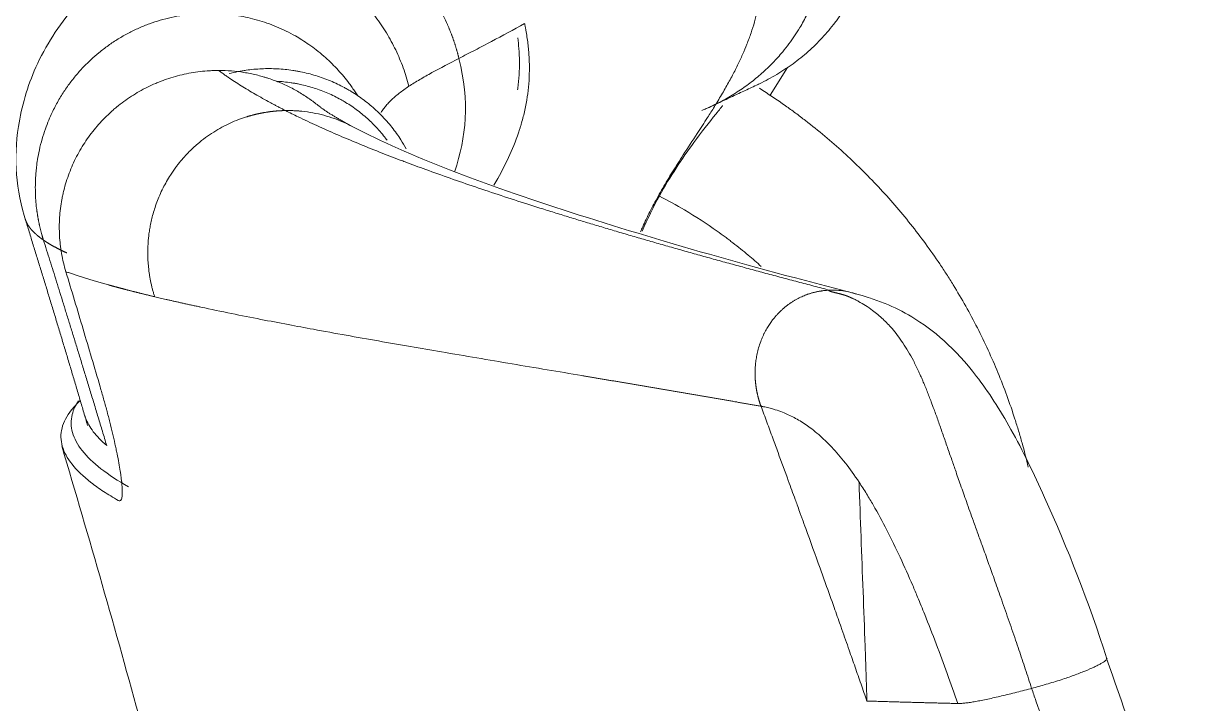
# Model space of a CAD drawing. Header units: millimetres. Extents: x 151130 to 215929, y 2134 to 34533.
# Drawn here: x 165495.2 to 165550.4, y 14411.4 to 14443.4 of the extents above; entities that cross this region are included whole.
import ezdxf

# ---------------------------------------------------------------- set-up
doc = ezdxf.new("R2010")
doc.units = ezdxf.units.MM
doc.layers.add('1', color=7, linetype='Continuous')

# ---------------------------------------------------------------- blocks, each defined once
blk = doc.blocks.new('SILLA GO 34006A')
at = {"layer": '1', "color": 0, "linetype": 'Continuous', "lineweight": 18}
blk.add_line((223.086, 419.334), (221.78, 418.508), dxfattribs=at)
for points, knots in [([(195.31, 434.334), (191.171, 435.788), (182.854, 438.589), (170.613, 442.361), (159.069, 445.622), (148.571, 448.344), (137.524, 450.98), (126.431, 453.37), (115.328, 455.497), (107.047, 456.921), (100.609, 457.939), (95.642, 458.677), (90.338, 459.415), (84.567, 460.159), (76.024, 461.162), (64.927, 462.261), (50.598, 463.331), (34.263, 464.117), (22.439, 464.317), (15.971, 464.316)], [0, 0, 0, 0, 0.072028, 0.144144, 0.210323, 0.269017, 0.322219, 0.396816, 0.455329, 0.507828, 0.534781, 0.562362, 0.590271, 0.622717, 0.657908, 0.731515, 0.805803, 0.893841, 1, 1, 1, 1]), ([(212.501, 422.355), (212.457, 422.516), (212.375, 422.805), (212.215, 423.329), (211.932, 424.112), (211.121, 425.762), (209.418, 427.758), (206.117, 429.892), (201.626, 432.056), (197.975, 433.486), (195.293, 434.35)], [0, 0, 0, 0, 0.0369, 0.066275, 0.119492, 0.216923, 0.450423, 0.57672, 0.710346, 1, 1, 1, 1]), ([(222.107, 418.011), (221.844, 418.425), (221.57, 418.833), (221.173, 419.393), (221.001, 419.629), (220.826, 419.863), (220.709, 420.019), (220.649, 420.096), (220.351, 420.483), (220.107, 420.786), (219.36, 421.678), (218.84, 422.249), (217.759, 423.347), (217.197, 423.873), (216.033, 424.88), (215.43, 425.36), (214.493, 426.047), (214.176, 426.27), (213.692, 426.596), (213.529, 426.703), (213.201, 426.914), (213.037, 427.017), (212.21, 427.526), (211.535, 427.905), (210.159, 428.606), (209.458, 428.928), (208.03, 429.517), (207.302, 429.784), (206.376, 430.081), (206.19, 430.139), (205.816, 430.25), (205.628, 430.304), (205.064, 430.461), (204.685, 430.558), (204.305, 430.647)], [0, 0, 0, 0, 0.065712, 0.065712, 0.091664, 0.10464, 0.10464, 0.117617, 0.117617, 0.169521, 0.169521, 0.273331, 0.273331, 0.377141, 0.377141, 0.480951, 0.480951, 0.532856, 0.532856, 0.558808, 0.558808, 0.584761, 0.584761, 0.688571, 0.688571, 0.79238, 0.79238, 0.89619, 0.89619, 0.922143, 0.922143, 0.948095, 0.948095, 1, 1, 1, 1]), ([(193.196, 427.341), (193.198, 427.258), (193.202, 427.093), (193.208, 426.845), (193.214, 426.596), (193.221, 426.349), (193.227, 426.101), (193.233, 425.855), (193.24, 425.623), (193.245, 425.404), (193.251, 425.199), (193.257, 424.992), (193.262, 424.782), (193.269, 424.536), (193.277, 424.261), (193.285, 423.959), (193.294, 423.661), (193.303, 423.363), (193.309, 423.163), (193.312, 423.062)], [0, 0, 0, 0, 0.057432, 0.115057, 0.172801, 0.230474, 0.287948, 0.345314, 0.402676, 0.450485, 0.498293, 0.546095, 0.5959, 0.645876, 0.718257, 0.7894, 0.858661, 0.928294, 1, 1, 1, 1]), ([(222.275, 417.912), (222.29, 417.944), (222.305, 417.977), (222.453, 418.287), (222.597, 418.557), (222.832, 418.952), (222.914, 419.082), (223.04, 419.274), (223.083, 419.338), (223.171, 419.464), (223.215, 419.527), (223.441, 419.837), (223.633, 420.076), (223.939, 420.42), (224.044, 420.533), (224.259, 420.753), (224.369, 420.86), (224.707, 421.173), (224.943, 421.371), (225.251, 421.603), (225.313, 421.649), (225.438, 421.738), (225.628, 421.871), (225.953, 422.078), (226.221, 422.231), (226.425, 422.341), (226.494, 422.376), (226.632, 422.446), (226.702, 422.48), (227.052, 422.645), (227.338, 422.762), (227.703, 422.89), (227.777, 422.915), (227.925, 422.963), (227.999, 422.986), (228.222, 423.051), (228.372, 423.092), (228.825, 423.201), (229.13, 423.258), (229.748, 423.345), (230.056, 423.373), (230.673, 423.402), (230.98, 423.402), (231.596, 423.378), (231.903, 423.354), (232.364, 423.298), (232.594, 423.266), (232.862, 423.221), (232.977, 423.201), (233.054, 423.186), (233.092, 423.179), (233.13, 423.171)], [0, 0, 0, 0, 0.008376, 0.008376, 0.079206, 0.079206, 0.114621, 0.114621, 0.132329, 0.132329, 0.150036, 0.150036, 0.220867, 0.220867, 0.256282, 0.256282, 0.291697, 0.291697, 0.362527, 0.362527, 0.380235, 0.380235, 0.397942, 0.433358, 0.468773, 0.468773, 0.48648, 0.48648, 0.504188, 0.504188, 0.575018, 0.575018, 0.592726, 0.592726, 0.610433, 0.610433, 0.645848, 0.645848, 0.716679, 0.716679, 0.787509, 0.787509, 0.858339, 0.858339, 0.92917, 0.92917, 0.964585, 0.982292, 0.991146, 0.991146, 1, 1, 1, 1]), ([(193.312, 423.062), (193.445, 423.016), (193.711, 422.924), (194.109, 422.785), (194.508, 422.646), (194.906, 422.507), (195.305, 422.368), (195.732, 422.218), (196.188, 422.058), (196.58, 421.919), (197.085, 421.741), (197.806, 421.486), (198.697, 421.168), (199.936, 420.724), (200.952, 420.357), (201.781, 420.056), (202.049, 419.959), (202.265, 419.88), (202.512, 419.79), (202.993, 419.615), (203.812, 419.315), (204.773, 418.963), (205.688, 418.626), (206.414, 418.359), (206.915, 418.175), (207.165, 418.083)], [0, 0, 0, 0, 0.028661, 0.057323, 0.085986, 0.11465, 0.143315, 0.17198, 0.206914, 0.241849, 0.256692, 0.31609, 0.397647, 0.449494, 0.58426, 0.617917, 0.629131, 0.642473, 0.664744, 0.68256, 0.746936, 0.842375, 0.891248, 0.945624, 1, 1, 1, 1]), ([(212.618, 421.311), (212.619, 421.321), (212.619, 421.342), (212.62, 421.373), (212.62, 421.404), (212.621, 421.435), (212.62, 421.465), (212.62, 421.496), (212.619, 421.527), (212.618, 421.557), (212.617, 421.588), (212.616, 421.618), (212.608, 421.764), (212.578, 422.027), (212.511, 422.329), (212.459, 422.504), (212.442, 422.555)], [0, 0, 0, 0, 0.024771, 0.049498, 0.074182, 0.098821, 0.123416, 0.147964, 0.172467, 0.196923, 0.221332, 0.245693, 0.270006, 0.570294, 0.87463, 1, 1, 1, 1]), ([(220.407, 398.684), (219.741, 399.956), (218.407, 402.893), (215.761, 410.461), (213.772, 417.367), (212.45, 422.56)], [0, 0, 0, 0, 0.253056, 0.505914, 1, 1, 1, 1]), ([(232.119, 420.993), (232.103, 420.996), (232.071, 421.002), (232.022, 421.011), (231.973, 421.02), (231.925, 421.029), (231.876, 421.038), (231.828, 421.046), (231.78, 421.054), (231.732, 421.062), (231.683, 421.07), (231.635, 421.077), (231.587, 421.084), (231.54, 421.091), (231.492, 421.098), (231.444, 421.105), (231.396, 421.111), (231.349, 421.118), (231.301, 421.124), (231.254, 421.13), (231.206, 421.136), (231.159, 421.141), (231.112, 421.146), (231.065, 421.152), (231.017, 421.157), (230.97, 421.161), (230.924, 421.166), (230.877, 421.17), (230.83, 421.174), (230.783, 421.178), (230.737, 421.182), (230.69, 421.186), (230.644, 421.189), (230.597, 421.192), (230.551, 421.195), (230.505, 421.198), (230.459, 421.2), (230.413, 421.203), (230.367, 421.205), (230.321, 421.207), (230.275, 421.209), (230.229, 421.211), (230.184, 421.212), (230.138, 421.214), (230.093, 421.215), (230.047, 421.216), (230.002, 421.216), (229.957, 421.217), (229.912, 421.217), (229.867, 421.217), (229.822, 421.217), (229.777, 421.217), (229.732, 421.217), (229.688, 421.216), (229.643, 421.215), (229.598, 421.214), (229.554, 421.213), (229.51, 421.212), (229.465, 421.21), (229.421, 421.209), (229.377, 421.207), (229.333, 421.205), (229.289, 421.203), (229.245, 421.2), (229.202, 421.198), (229.158, 421.195), (229.115, 421.192), (229.071, 421.189), (229.028, 421.185), (228.984, 421.182), (228.941, 421.178), (228.898, 421.175), (228.855, 421.171), (228.812, 421.166), (228.769, 421.162), (228.726, 421.158), (228.684, 421.153), (228.641, 421.148), (228.599, 421.143), (228.556, 421.138), (228.514, 421.132), (228.472, 421.127), (228.43, 421.121), (228.388, 421.115), (228.346, 421.109), (228.304, 421.102), (228.262, 421.096), (228.22, 421.089), (228.179, 421.083), (228.137, 421.076), (228.096, 421.068), (228.055, 421.061), (228.014, 421.054), (227.972, 421.046), (227.931, 421.038), (227.89, 421.03), (227.85, 421.022), (227.809, 421.014), (227.768, 421.005), (227.728, 420.997), (227.687, 420.988), (227.647, 420.979), (227.606, 420.97), (227.566, 420.961), (227.526, 420.951), (227.486, 420.942), (227.446, 420.932), (227.406, 420.922), (227.367, 420.912), (227.327, 420.901), (227.287, 420.891), (227.248, 420.88), (227.209, 420.87), (227.169, 420.859), (227.13, 420.848), (227.091, 420.836), (227.052, 420.825), (227.013, 420.814), (226.974, 420.802), (226.936, 420.79), (226.795, 420.746), (226.555, 420.666), (226.22, 420.539), (225.892, 420.399), (225.571, 420.247), (225.26, 420.085), (224.924, 419.892), (224.565, 419.664), (224.187, 419.396), (223.759, 419.058), (223.293, 418.639), (222.801, 418.124), (222.344, 417.567), (221.923, 416.968), (221.54, 416.326), (221.301, 415.846), (221.17, 415.553), (221.131, 415.462), (221.094, 415.376), (221.072, 415.32), (221.061, 415.295)], [0, 0, 0, 0, 0.003637, 0.007262, 0.010876, 0.014478, 0.018071, 0.021654, 0.025228, 0.028794, 0.032353, 0.035904, 0.039447, 0.042984, 0.046514, 0.050038, 0.053555, 0.057066, 0.060569, 0.064067, 0.067557, 0.07104, 0.074516, 0.077985, 0.081447, 0.084901, 0.088347, 0.091786, 0.095217, 0.098641, 0.102057, 0.105466, 0.108869, 0.112265, 0.115656, 0.119041, 0.12242, 0.125794, 0.129161, 0.132523, 0.135877, 0.139226, 0.142568, 0.145904, 0.149233, 0.152555, 0.155871, 0.159181, 0.162484, 0.165781, 0.169071, 0.172356, 0.175634, 0.178906, 0.182172, 0.185432, 0.188687, 0.191935, 0.195178, 0.198416, 0.201648, 0.204874, 0.208095, 0.211311, 0.214522, 0.217728, 0.220928, 0.224124, 0.227314, 0.230499, 0.233679, 0.236854, 0.240024, 0.243188, 0.246347, 0.249501, 0.252649, 0.255792, 0.25893, 0.262063, 0.265192, 0.268315, 0.271434, 0.274548, 0.277658, 0.280763, 0.283864, 0.28696, 0.290053, 0.293141, 0.296224, 0.299304, 0.302379, 0.30545, 0.308517, 0.311581, 0.31464, 0.317695, 0.320746, 0.323794, 0.326837, 0.329877, 0.332913, 0.335946, 0.338975, 0.342001, 0.345023, 0.348041, 0.351056, 0.354068, 0.357077, 0.360083, 0.363085, 0.366084, 0.369079, 0.372072, 0.375061, 0.378048, 0.381031, 0.384011, 0.386988, 0.413534, 0.439882, 0.466221, 0.492429, 0.518312, 0.544116, 0.578222, 0.612578, 0.647083, 0.699289, 0.751947, 0.80538, 0.85968, 0.915086, 0.971855, 0.979215, 0.986603, 0.994021, 1, 1, 1, 1]), ([(221.291, 416.272), (221.288, 416.279), (221.271, 416.27), (221.196, 416.203), (220.65, 415.754), (219.308, 414.706), (217.471, 413.482), (215.971, 412.743), (215.39, 412.499)], [0, 0, 0, 0, 0.142183, 0.203605, 0.262268, 0.470426, 0.803356, 1, 1, 1, 1]), ([(15.971, 412.712), (25.287, 412.705), (44.862, 412.282), (75.606, 410.26), (105.942, 406.79), (135.386, 402.062), (163.485, 396.339), (186.936, 390.508), (200.967, 386.494), (205.304, 385.204)], [0, 0, 0, 0, 0.145172, 0.305485, 0.480807, 0.622053, 0.771552, 0.929187, 1, 1, 1, 1]), ([(225.151, 406.966), (225.148, 406.967), (225.145, 406.968), (225.138, 406.969), (225.129, 406.971), (225.106, 406.976), (225.061, 406.985), (224.97, 407.003), (224.892, 407.018), (224.736, 407.047), (224.631, 407.064), (224.317, 407.112), (224.002, 407.15), (223.686, 407.172), (223.527, 407.181), (223.474, 407.184), (223.368, 407.188), (223.316, 407.189), (223.052, 407.195), (222.842, 407.193), (222.214, 407.164), (221.8, 407.116), (221.183, 407.002), (220.979, 406.957), (220.673, 406.879), (220.521, 406.838), (220.369, 406.792), (220.268, 406.761), (220.217, 406.746), (219.764, 406.599), (219.373, 406.446), (218.61, 406.102), (218.239, 405.912), (217.765, 405.647), (217.657, 405.585), (217.549, 405.521)], [0, 0, 0, 0, 0.00124, 0.00124, 0.00248, 0.004961, 0.009922, 0.019843, 0.039686, 0.039686, 0.079373, 0.079373, 0.158746, 0.198432, 0.198432, 0.218276, 0.218276, 0.238119, 0.238119, 0.317492, 0.317492, 0.476238, 0.476238, 0.555611, 0.555611, 0.595297, 0.61514, 0.61514, 0.634984, 0.634984, 0.79373, 0.79373, 0.952475, 0.952475, 1, 1, 1, 1]), ([(223.512, 403.879), (223.64, 404.128), (223.77, 404.381), (223.969, 404.766), (224.035, 404.895), (224.17, 405.153), (224.238, 405.282), (224.579, 405.93), (224.862, 406.447), (225.151, 406.966)], [0, 0, 0, 0, 0.25, 0.25, 0.375, 0.375, 0.5, 0.5, 1, 1, 1, 1]), ([(222.199, 401.529), (222.305, 401.69), (222.411, 401.861), (222.625, 402.224), (222.733, 402.414), (223.061, 403.009), (223.283, 403.436), (223.512, 403.879)], [0, 0, 0, 0, 0.25, 0.25, 0.5, 0.5, 1, 1, 1, 1]), ([(219.259, 401.404), (219.403, 401.324), (219.545, 401.24), (219.887, 401.02), (220.084, 400.879), (220.37, 400.652), (220.464, 400.573), (220.601, 400.452), (220.647, 400.41), (220.737, 400.327), (220.781, 400.285), (220.999, 400.071), (221.164, 399.893), (221.475, 399.52), (221.621, 399.326), (221.826, 399.024), (221.925, 398.87), (222.019, 398.711), (222.08, 398.605), (222.11, 398.551), (222.256, 398.28), (222.362, 398.059), (222.55, 397.608), (222.632, 397.379), (222.775, 396.913), (222.835, 396.676), (222.896, 396.374), (222.907, 396.314), (222.929, 396.192), (222.939, 396.131), (222.966, 395.948), (222.981, 395.826), (223.018, 395.459), (223.031, 395.215), (223.033, 394.727), (223.021, 394.483), (222.987, 394.117), (222.965, 393.934), (222.937, 393.751), (222.916, 393.629), (222.905, 393.568), (222.865, 393.36), (222.832, 393.213), (222.796, 393.069)], [0, 0, 0, 0, 0.051347, 0.051347, 0.12658, 0.12658, 0.164197, 0.164197, 0.183005, 0.183005, 0.201813, 0.201813, 0.277046, 0.277046, 0.35228, 0.35228, 0.389896, 0.408704, 0.408704, 0.427513, 0.427513, 0.502746, 0.502746, 0.577979, 0.577979, 0.653212, 0.653212, 0.672021, 0.672021, 0.690829, 0.690829, 0.728446, 0.728446, 0.803679, 0.803679, 0.878912, 0.878912, 0.916529, 0.935337, 0.935337, 0.954145, 0.954145, 1, 1, 1, 1]), ([(220.976, 400.222), (221.001, 400.237), (221.027, 400.254), (221.107, 400.307), (221.161, 400.347), (221.27, 400.433), (221.325, 400.48), (221.434, 400.579), (221.597, 400.739), (221.761, 400.928), (221.98, 401.209), (222.089, 401.363), (222.199, 401.529)], [0, 0, 0, 0, 0.062793, 0.062793, 0.19668, 0.19668, 0.330566, 0.330566, 0.464453, 0.732227, 0.732227, 1, 1, 1, 1]), ([(222.436, 395.324), (222.431, 395.431), (222.422, 395.538), (222.4, 395.759), (222.386, 395.873), (222.36, 396.044), (222.351, 396.101), (222.331, 396.215), (222.321, 396.271), (222.264, 396.553), (222.208, 396.774), (222.075, 397.21), (221.998, 397.424), (221.823, 397.844), (221.725, 398.05), (221.588, 398.304), (221.56, 398.354), (221.503, 398.454), (221.474, 398.503), (221.385, 398.65), (221.324, 398.746), (221.133, 399.028), (220.997, 399.209), (220.706, 399.557), (220.553, 399.724), (220.349, 399.923), (220.308, 399.963), (220.224, 400.04), (220.182, 400.079), (220.053, 400.193), (219.966, 400.266), (219.806, 400.393), (219.735, 400.448), (219.662, 400.501)], [0, 0, 0, 0, 0.053003, 0.053003, 0.109388, 0.109388, 0.137581, 0.137581, 0.165774, 0.165774, 0.278545, 0.278545, 0.391317, 0.391317, 0.504088, 0.504088, 0.532281, 0.532281, 0.560474, 0.560474, 0.616859, 0.616859, 0.729631, 0.729631, 0.842402, 0.842402, 0.870595, 0.870595, 0.898788, 0.898788, 0.955173, 0.955173, 1, 1, 1, 1]), ([(221.295, 397.269), (221.355, 397.195), (221.414, 397.119), (221.502, 397.002), (221.532, 396.961), (221.59, 396.88), (221.676, 396.757), (221.758, 396.632), (221.917, 396.38), (222.015, 396.207), (222.198, 395.856), (222.282, 395.677), (222.436, 395.311), (222.506, 395.124), (222.585, 394.886), (222.6, 394.838), (222.629, 394.742), (222.644, 394.694), (222.685, 394.549), (222.711, 394.453), (222.781, 394.162), (222.82, 393.967), (222.882, 393.575), (222.905, 393.378), (222.937, 392.981), (222.944, 392.782), (222.944, 392.582)], [0, 0, 0, 0, 0.056798, 0.056798, 0.086273, 0.086273, 0.115749, 0.174699, 0.174699, 0.292599, 0.292599, 0.410499, 0.410499, 0.528399, 0.528399, 0.557874, 0.557874, 0.587349, 0.587349, 0.646299, 0.646299, 0.7642, 0.7642, 0.8821, 0.8821, 1, 1, 1, 1]), ([(222.944, 392.582), (222.944, 392.509), (222.943, 392.437), (222.939, 392.291), (222.935, 392.218), (222.922, 392), (222.91, 391.856), (222.859, 391.425), (222.81, 391.142), (222.678, 390.581), (222.596, 390.304), (222.473, 389.962), (222.448, 389.894), (222.395, 389.759), (222.367, 389.691), (222.282, 389.492), (222.222, 389.361), (222.031, 388.974), (221.889, 388.724), (221.577, 388.242), (221.408, 388.01), (221.201, 387.758), (221.177, 387.73), (221.131, 387.675), (221.06, 387.593), (220.988, 387.512), (220.841, 387.354), (220.741, 387.251), (220.432, 386.953), (220.215, 386.768), (219.762, 386.421), (219.524, 386.26), (219.028, 385.965), (218.773, 385.834), (218.253, 385.602), (217.987, 385.502), (217.579, 385.375), (217.442, 385.337), (217.234, 385.285), (217.129, 385.261), (217.024, 385.239), (216.953, 385.224), (216.918, 385.218), (216.599, 385.158), (216.316, 385.123), (215.749, 385.086), (215.465, 385.085), (215.039, 385.108), (214.825, 385.126), (214.612, 385.153), (214.469, 385.174), (214.398, 385.185), (214.044, 385.248), (213.764, 385.315), (213.487, 385.398)], [0, 0, 0, 0, 0.015625, 0.015625, 0.03125, 0.03125, 0.0625, 0.0625, 0.125, 0.125, 0.1875, 0.1875, 0.203125, 0.203125, 0.21875, 0.21875, 0.25, 0.25, 0.3125, 0.3125, 0.375, 0.375, 0.382812, 0.382812, 0.390625, 0.40625, 0.40625, 0.4375, 0.4375, 0.5, 0.5, 0.5625, 0.5625, 0.625, 0.625, 0.6875, 0.6875, 0.71875, 0.71875, 0.734375, 0.742187, 0.742187, 0.75, 0.75, 0.8125, 0.8125, 0.875, 0.875, 0.90625, 0.921875, 0.921875, 0.9375, 0.9375, 1, 1, 1, 1]), ([(203.379, 388.34), (203.663, 387.844), (203.946, 387.412), (204.513, 386.685), (204.796, 386.389), (205.363, 385.941), (205.647, 385.788), (206.213, 385.63), (206.497, 385.625), (206.996, 385.751), (207.212, 385.849), (207.427, 385.993)], [0, 0, 0, 0, 0.210062, 0.210062, 0.420124, 0.420124, 0.630186, 0.630186, 0.840248, 0.840248, 1, 1, 1, 1]), ([(202.737, 387.865), (202.722, 387.891), (202.711, 387.937), (202.736, 387.973), (202.78, 388.004), (202.811, 388.016), (202.872, 388.031), (202.895, 388.035), (202.944, 388.042), (202.972, 388.045), (203.06, 388.051), (203.194, 388.053), (203.363, 388.044), (203.548, 388.029), (203.65, 388.018), (203.815, 387.998), (203.872, 387.991), (203.989, 387.974), (204.049, 387.965), (204.235, 387.936), (204.496, 387.892), (204.783, 387.837), (204.971, 387.799), (205.009, 387.791), (205.086, 387.775), (205.125, 387.767), (205.242, 387.742), (205.322, 387.725), (205.564, 387.671), (205.729, 387.633), (206.068, 387.553), (206.241, 387.51), (206.507, 387.443), (206.641, 387.409), (206.778, 387.373), (206.869, 387.349), (206.916, 387.336), (207.147, 387.275), (207.333, 387.224), (207.708, 387.118), (207.896, 387.064), (208.085, 387.009)], [0, 0, 0, 0, 0.0625, 0.125, 0.125, 0.1875, 0.1875, 0.21875, 0.21875, 0.25, 0.25, 0.3125, 0.375, 0.375, 0.4375, 0.4375, 0.46875, 0.46875, 0.5, 0.5, 0.5625, 0.625, 0.625, 0.640625, 0.640625, 0.65625, 0.65625, 0.6875, 0.6875, 0.75, 0.75, 0.8125, 0.8125, 0.84375, 0.859375, 0.859375, 0.875, 0.875, 0.9375, 0.9375, 1, 1, 1, 1]), ([(207.427, 386.07), (207.424, 386.067), (207.422, 386.064), (207.276, 385.908), (207.134, 385.775), (206.707, 385.435), (206.422, 385.288), (205.854, 385.146), (205.57, 385.152), (205.002, 385.311), (204.719, 385.465), (204.152, 385.914), (203.868, 386.21), (203.514, 386.665), (203.444, 386.761), (203.302, 386.959), (203.231, 387.063), (203.019, 387.386), (202.878, 387.618), (202.737, 387.865)], [0, 0, 0, 0, 0.00177, 0.00177, 0.092518, 0.092518, 0.274014, 0.274014, 0.455511, 0.455511, 0.637007, 0.637007, 0.818504, 0.818504, 0.863878, 0.863878, 0.909252, 0.909252, 1, 1, 1, 1]), ([(205.315, 387.318), (205.533, 387.066), (205.751, 386.856), (206.187, 386.522), (206.405, 386.398), (206.661, 386.306), (206.698, 386.293), (206.735, 386.282)], [0, 0, 0, 0, 0.46075, 0.46075, 0.9215, 0.9215, 1, 1, 1, 1]), ([(213.488, 385.399), (212.588, 385.671), (211.688, 385.941), (209.888, 386.478), (208.987, 386.745), (208.085, 387.009)], [0, 0, 0, 0, 0.5, 0.5, 1, 1, 1, 1]), ([(215.858, 383.52), (217.317, 383.05), (219.676, 382.861), (223.25, 383.889), (225.043, 385.045), (225.956, 385.814)], [0, 0, 0, 0, 0.438033, 0.704345, 1, 1, 1, 1])]:
    blk.add_open_spline(points, degree=3, knots=knots, dxfattribs=at)
at = {"layer": '1', "color": 0, "linetype": 'Continuous', "lineweight": 13}
for points, knots in [([(15.971, 460.485), (16.28, 460.485), (16.9, 460.484), (17.832, 460.482), (18.771, 460.478), (19.717, 460.472), (21.039, 460.462), (22.745, 460.445), (24.843, 460.417), (26.973, 460.38), (29.877, 460.318), (33.586, 460.218), (37.842, 460.069), (41.927, 459.895), (45.891, 459.7), (50.078, 459.463), (54.546, 459.175), (59.183, 458.838), (63.761, 458.466), (68.672, 458.026), (73.607, 457.539), (78.438, 457.014), (82.741, 456.513), (87.008, 455.982), (91.417, 455.398), (95.826, 454.775), (99.985, 454.154), (103.956, 453.529), (107.383, 452.965), (110.153, 452.492), (113.086, 451.977), (116.583, 451.343), (120.796, 450.543), (124.883, 449.733), (128.983, 448.887), (133.135, 447.996), (137.362, 447.053), (141.549, 446.082), (145.679, 445.089), (149.763, 444.072), (153.836, 443.023), (157.926, 441.935), (162.042, 440.805), (166.174, 439.633), (170.302, 438.426), (173.501, 437.462), (175.777, 436.763), (176.905, 436.414), (177.802, 436.133), (178.464, 435.926), (179.13, 435.716), (179.8, 435.503), (180.475, 435.289), (182.301, 434.705), (184.528, 433.982), (187.182, 433.102), (189.868, 432.201), (192.119, 431.43), (193.712, 430.875), (193.907, 430.807)], [0, 0, 0, 0, 0.005115, 0.010253, 0.015432, 0.020653, 0.025912, 0.037312, 0.048888, 0.060641, 0.072571, 0.096961, 0.122059, 0.143053, 0.164625, 0.187761, 0.21246, 0.238722, 0.264706, 0.288485, 0.320336, 0.346782, 0.368917, 0.392027, 0.417959, 0.442524, 0.465723, 0.487555, 0.50907, 0.523204, 0.534052, 0.558371, 0.582026, 0.605018, 0.627344, 0.651303, 0.675305, 0.699021, 0.722452, 0.745599, 0.768682, 0.792083, 0.815652, 0.839334, 0.863175, 0.886834, 0.894647, 0.902584, 0.906383, 0.910208, 0.914062, 0.917943, 0.921851, 0.925787, 0.949673, 0.960613, 0.972078, 0.99658, 1, 1, 1, 1]), ([(195.313, 434.351), (195.313, 434.351), (195.307, 434.352), (195.289, 434.352), (195.252, 434.331), (195.2, 434.275), (195.139, 434.188), (195.07, 434.07), (194.993, 433.923), (194.881, 433.689), (194.725, 433.329), (194.52, 432.804), (194.38, 432.402), (194.312, 432.191), (194.312, 432.191)], [0, 0, 0, 0, 0.000415, 0.040398, 0.120363, 0.200328, 0.280293, 0.360259, 0.440224, 0.520189, 0.680119, 0.840049, 0.99998, 1, 1, 1, 1]), ([(193.906, 430.806), (193.968, 431.035), (194.101, 431.51), (194.238, 431.966), (194.312, 432.191)], [0, 0, 0, 0, 0.481288, 1, 1, 1, 1]), ([(193.906, 430.806), (193.902, 430.788), (193.864, 430.647), (193.794, 430.382), (193.701, 430.015), (193.612, 429.657), (193.53, 429.31), (193.454, 428.978), (193.386, 428.665), (193.327, 428.373), (193.286, 428.151), (193.259, 427.987), (193.241, 427.871), (193.226, 427.762), (193.214, 427.661), (193.204, 427.568), (193.199, 427.497), (193.197, 427.445), (193.196, 427.408), (193.195, 427.373), (193.196, 427.351), (193.196, 427.34)], [0, 0, 0, 0, 0.0119, 0.094241, 0.176583, 0.258925, 0.341267, 0.423608, 0.50595, 0.588292, 0.670633, 0.711804, 0.752975, 0.794146, 0.835317, 0.876487, 0.917658, 0.938244, 0.958829, 0.979415, 1, 1, 1, 1]), ([(212.618, 421.313), (212.617, 421.31), (212.616, 421.304), (212.613, 421.296), (212.61, 421.289), (212.606, 421.284), (212.603, 421.28), (212.599, 421.279), (212.596, 421.28), (212.593, 421.283), (212.589, 421.287), (212.586, 421.292), (212.582, 421.299), (212.578, 421.306), (212.574, 421.315), (212.57, 421.325), (212.566, 421.336), (212.562, 421.348), (212.558, 421.361), (212.553, 421.375), (212.549, 421.39), (212.544, 421.406), (212.54, 421.422), (212.535, 421.44), (212.53, 421.458), (212.526, 421.477), (212.521, 421.496), (212.516, 421.516), (212.511, 421.537), (212.505, 421.558), (212.5, 421.579), (212.495, 421.601), (212.49, 421.623), (212.484, 421.646), (212.478, 421.668), (212.473, 421.691), (212.467, 421.714), (212.461, 421.737), (212.456, 421.761), (212.45, 421.784), (212.444, 421.807), (212.438, 421.83), (212.432, 421.853), (212.425, 421.875), (212.419, 421.898), (212.413, 421.92), (212.407, 421.942), (212.401, 421.963), (212.394, 421.985), (212.388, 422.005), (212.382, 422.025), (212.376, 422.045), (212.369, 422.064), (212.363, 422.082), (212.357, 422.1), (212.35, 422.117), (212.344, 422.134), (212.338, 422.15), (212.332, 422.165), (212.325, 422.18), (212.319, 422.195), (212.313, 422.21), (212.306, 422.224), (212.3, 422.239), (212.294, 422.253), (212.287, 422.267), (212.281, 422.282), (212.274, 422.296), (212.267, 422.311), (212.261, 422.325), (212.254, 422.34), (212.247, 422.355), (212.24, 422.371), (212.233, 422.386), (212.226, 422.401), (212.219, 422.417), (212.202, 422.453), (212.174, 422.511), (212.134, 422.589), (212.048, 422.752), (211.904, 422.999), (211.696, 423.303), (211.478, 423.579), (211.205, 423.885), (210.883, 424.194), (210.502, 424.502), (210.144, 424.758), (209.749, 425.006), (209.385, 425.21), (209.07, 425.369), (208.853, 425.472), (208.668, 425.557), (208.517, 425.623), (208.337, 425.702), (208.125, 425.791), (207.799, 425.923), (207.432, 426.065), (206.962, 426.24), (206.472, 426.417), (205.901, 426.616), (205.311, 426.821), (204.732, 427.023), (204.116, 427.238), (203.444, 427.473), (202.647, 427.754), (201.883, 428.026), (201.182, 428.278), (200.66, 428.467), (200.208, 428.631), (199.827, 428.768), (199.445, 428.906), (199.043, 429.05), (198.621, 429.201), (197.996, 429.423), (197.181, 429.71), (196.36, 429.993), (195.723, 430.21), (195.271, 430.361), (194.818, 430.511), (194.363, 430.659), (194.059, 430.757), (193.906, 430.806)], [0, 0, 0, 0, 0.000926, 0.001891, 0.002891, 0.003924, 0.004986, 0.006075, 0.007196, 0.008352, 0.009546, 0.010781, 0.012054, 0.013366, 0.014714, 0.016099, 0.017519, 0.018973, 0.02046, 0.021978, 0.023527, 0.025105, 0.02671, 0.028341, 0.029996, 0.031674, 0.033374, 0.035093, 0.03683, 0.038583, 0.040351, 0.042131, 0.043923, 0.045724, 0.047534, 0.049349, 0.051168, 0.052991, 0.054814, 0.056636, 0.058456, 0.060272, 0.062082, 0.063885, 0.065678, 0.06746, 0.069229, 0.070985, 0.072724, 0.074446, 0.076149, 0.077831, 0.079491, 0.081127, 0.082739, 0.08433, 0.0859, 0.087454, 0.088991, 0.090516, 0.09203, 0.093534, 0.095032, 0.096525, 0.098015, 0.099505, 0.100996, 0.10249, 0.10399, 0.105496, 0.10701, 0.108529, 0.110052, 0.111578, 0.113105, 0.114632, 0.116157, 0.124024, 0.131882, 0.139731, 0.173072, 0.206241, 0.231635, 0.256917, 0.299748, 0.327018, 0.354314, 0.381655, 0.408363, 0.42249, 0.436532, 0.444413, 0.452267, 0.460124, 0.472105, 0.484057, 0.507345, 0.523077, 0.54665, 0.570182, 0.593417, 0.617024, 0.637579, 0.663577, 0.692225, 0.725323, 0.746451, 0.767661, 0.781104, 0.794567, 0.808053, 0.82156, 0.836975, 0.852414, 0.887185, 0.922074, 0.937616, 0.95318, 0.968765, 0.984373, 1, 1, 1, 1]), ([(193.196, 427.34), (193.664, 427.176), (194.6, 426.843), (195.997, 426.325), (197.197, 425.858), (198.108, 425.485), (199.01, 425.103), (200.074, 424.629), (201.351, 424.008), (202.333, 423.476), (203.072, 423.036), (203.419, 422.813), (203.598, 422.695), (203.598, 422.695)], [0, 0, 0, 0, 0.124999, 0.249999, 0.374998, 0.449995, 0.499998, 0.624997, 0.749997, 0.874996, 0.933325, 0.999995, 1, 1, 1, 1]), ([(203.598, 422.695), (202.74, 422.725), (201.883, 422.756), (200.17, 422.819), (199.313, 422.851), (197.6, 422.915), (196.743, 422.947), (195.458, 422.993), (195.029, 423.008), (194.171, 423.036), (193.742, 423.049), (193.312, 423.062)], [0, 0, 0, 0, 0.25, 0.25, 0.5, 0.5, 0.75, 0.75, 0.875, 0.875, 1, 1, 1, 1]), ([(203.598, 422.695), (203.921, 422.479), (204.52, 422.048), (205.262, 421.41), (205.765, 420.884), (206.088, 420.486), (206.37, 420.097), (206.647, 419.637), (206.866, 419.157), (206.988, 418.809), (207.064, 418.553), (207.109, 418.371), (207.14, 418.226), (207.154, 418.154), (207.161, 418.113), (207.165, 418.092), (207.167, 418.082)], [0, 0, 0, 0, 0.124996, 0.249996, 0.374997, 0.444442, 0.499998, 0.624998, 0.749999, 0.833333, 0.874999, 0.9375, 0.96875, 0.984375, 0.992187, 1, 1, 1, 1]), ([(212.618, 421.311), (212.618, 421.292), (212.616, 421.253), (212.613, 421.196), (212.608, 421.138), (212.603, 421.08), (212.597, 421.022), (212.589, 420.964), (212.581, 420.906), (212.572, 420.848), (212.562, 420.791), (212.55, 420.733), (212.538, 420.675), (212.525, 420.618), (212.511, 420.56), (212.495, 420.503), (212.479, 420.446), (212.462, 420.389), (212.444, 420.333), (212.425, 420.276), (212.404, 420.22), (212.376, 420.146), (212.337, 420.051), (212.286, 419.938), (212.229, 419.823), (212.166, 419.708), (212.098, 419.593), (212.023, 419.477), (211.942, 419.363), (211.855, 419.249), (211.762, 419.137), (211.662, 419.026), (211.578, 418.941), (211.513, 418.878), (211.465, 418.834), (211.412, 418.786), (211.354, 418.735), (211.288, 418.682), (211.217, 418.626), (211.139, 418.568), (211.054, 418.508), (210.963, 418.447), (210.865, 418.386), (210.76, 418.325), (210.649, 418.265), (210.53, 418.206), (210.405, 418.149), (210.224, 418.074), (209.991, 417.992), (209.711, 417.916), (209.446, 417.863), (209.195, 417.828), (208.961, 417.809), (208.798, 417.804), (208.7, 417.804), (208.661, 417.805), (208.623, 417.805), (208.585, 417.806), (208.547, 417.808), (208.509, 417.809), (208.471, 417.811), (208.434, 417.814), (208.397, 417.816), (208.359, 417.819), (208.323, 417.822), (208.286, 417.825), (208.249, 417.829), (208.213, 417.833), (208.177, 417.837), (208.141, 417.842), (208.105, 417.847), (208.07, 417.852), (208.034, 417.857), (207.999, 417.863), (207.965, 417.868), (207.93, 417.875), (207.895, 417.881), (207.861, 417.887), (207.827, 417.894), (207.793, 417.901), (207.76, 417.908), (207.727, 417.916), (207.694, 417.923), (207.661, 417.931), (207.628, 417.939), (207.596, 417.948), (207.563, 417.956), (207.532, 417.965), (207.5, 417.973), (207.468, 417.982), (207.437, 417.992), (207.406, 418.001), (207.375, 418.011), (207.345, 418.02), (207.315, 418.03), (207.285, 418.04), (207.255, 418.05), (207.225, 418.061), (207.196, 418.071), (207.176, 418.078), (207.167, 418.082)], [0, 0, 0, 0, 0.007969, 0.015963, 0.023981, 0.032024, 0.04009, 0.048179, 0.056289, 0.06442, 0.072571, 0.080741, 0.088928, 0.097132, 0.105353, 0.113588, 0.121838, 0.1301, 0.138376, 0.146662, 0.15496, 0.163267, 0.180177, 0.197555, 0.21539, 0.233671, 0.252385, 0.271515, 0.291045, 0.310956, 0.331231, 0.351854, 0.372802, 0.380778, 0.389684, 0.399508, 0.410236, 0.421854, 0.434343, 0.447685, 0.461861, 0.476847, 0.492619, 0.509147, 0.526399, 0.544335, 0.562918, 0.582112, 0.623661, 0.662363, 0.69832, 0.731687, 0.762592, 0.791161, 0.796227, 0.801271, 0.806292, 0.81129, 0.816266, 0.821219, 0.826149, 0.831056, 0.83594, 0.8408, 0.845636, 0.850449, 0.855238, 0.860003, 0.864745, 0.869462, 0.874156, 0.878827, 0.883474, 0.888097, 0.892697, 0.897273, 0.901826, 0.906355, 0.91086, 0.915342, 0.9198, 0.924234, 0.928644, 0.93303, 0.937393, 0.941731, 0.946045, 0.950336, 0.954604, 0.958847, 0.963068, 0.967264, 0.971438, 0.975588, 0.979715, 0.983819, 0.987899, 0.991956, 0.99599, 1, 1, 1, 1]), ([(212.618, 421.311), (212.651, 421.186), (212.716, 420.937), (212.847, 420.435), (213.012, 419.808), (213.211, 419.058), (213.411, 418.313), (213.61, 417.574), (213.81, 416.84), (214.009, 416.111), (214.209, 415.389), (214.409, 414.672), (214.61, 413.962), (214.81, 413.258), (215.011, 412.56), (215.212, 411.869), (215.413, 411.185), (215.614, 410.507), (215.816, 409.837), (216.017, 409.174), (216.219, 408.518), (216.433, 407.834), (216.714, 406.945), (217.064, 405.866), (217.471, 404.646), (217.879, 403.462), (218.271, 402.362), (218.556, 401.591), (218.83, 400.865), (219.121, 400.11), (219.522, 399.113), (219.867, 398.296), (220.143, 397.665), (220.351, 397.204), (220.559, 396.755), (220.746, 396.361), (220.914, 396.019), (221.011, 395.824), (221.06, 395.726)], [0, 0, 0, 0, 0.011786, 0.023573, 0.047558, 0.071547, 0.095542, 0.119539, 0.14354, 0.167542, 0.191545, 0.215549, 0.239551, 0.263555, 0.287562, 0.311573, 0.335589, 0.35961, 0.383636, 0.407667, 0.431704, 0.455746, 0.483802, 0.531912, 0.580043, 0.628194, 0.676366, 0.718536, 0.728579, 0.772782, 0.821029, 0.869301, 0.893448, 0.917601, 0.941761, 0.965927, 0.982962, 1, 1, 1, 1]), ([(212.311, 389.575), (212.301, 389.617), (212.281, 389.703), (212.25, 389.834), (212.218, 389.97), (212.186, 390.109), (212.153, 390.253), (212.119, 390.402), (212.084, 390.555), (212.049, 390.712), (212.013, 390.874), (211.976, 391.04), (211.938, 391.211), (211.9, 391.387), (211.861, 391.567), (211.734, 392.156), (211.53, 393.137), (211.257, 394.513), (211.011, 395.8), (210.763, 397.136), (210.506, 398.55), (210.236, 400.074), (209.975, 401.571), (209.711, 403.111), (209.439, 404.706), (209.159, 406.364), (208.883, 408.008), (208.688, 409.168), (208.575, 409.837), (208.545, 410.019), (208.514, 410.202), (208.483, 410.385), (208.452, 410.568), (208.421, 410.751), (208.39, 410.934), (208.359, 411.117), (208.329, 411.3), (208.298, 411.483), (208.267, 411.667), (208.236, 411.85), (208.205, 412.033), (208.173, 412.217), (208.142, 412.4), (208.111, 412.584), (208.08, 412.767), (208.049, 412.95), (208.018, 413.134), (207.987, 413.317), (207.955, 413.501), (207.924, 413.684), (207.893, 413.868), (207.861, 414.051), (207.83, 414.235), (207.799, 414.418), (207.767, 414.602), (207.736, 414.785), (207.704, 414.969), (207.673, 415.152), (207.641, 415.336), (207.61, 415.519), (207.578, 415.703), (207.547, 415.886), (207.515, 416.069), (207.483, 416.252), (207.452, 416.436), (207.42, 416.619), (207.388, 416.802), (207.357, 416.985), (207.325, 417.168), (207.293, 417.351), (207.261, 417.534), (207.229, 417.717), (207.197, 417.9), (207.176, 418.022), (207.165, 418.083)], [0, 0, 0, 0, 0.006261, 0.01268, 0.019255, 0.025988, 0.032877, 0.039923, 0.047126, 0.054484, 0.062, 0.069671, 0.077498, 0.085481, 0.09362, 0.101914, 0.164392, 0.221127, 0.272152, 0.317494, 0.37487, 0.429738, 0.482113, 0.532009, 0.587642, 0.64178, 0.694433, 0.745609, 0.751308, 0.756998, 0.762682, 0.768357, 0.774025, 0.779686, 0.785339, 0.790985, 0.796623, 0.802253, 0.807876, 0.813492, 0.8191, 0.8247, 0.830293, 0.835879, 0.841457, 0.847028, 0.852591, 0.858147, 0.863695, 0.869236, 0.874769, 0.880295, 0.885814, 0.891325, 0.896829, 0.902325, 0.907814, 0.913295, 0.91877, 0.924236, 0.929696, 0.935148, 0.940592, 0.94603, 0.95146, 0.956882, 0.962298, 0.967706, 0.973106, 0.9785, 0.983886, 0.989264, 0.994636, 1, 1, 1, 1]), ([(217.045, 413.306), (216.837, 413.707), (216.618, 414.101), (216.077, 415.012), (215.745, 415.523), (215.303, 416.148), (215.168, 416.334), (215.03, 416.518), (214.937, 416.641), (214.891, 416.702), (214.656, 417.007), (214.464, 417.246), (214.093, 417.689), (213.915, 417.894), (213.734, 418.095)], [0, 0, 0, 0, 0.232863, 0.232863, 0.546588, 0.546588, 0.62502, 0.664235, 0.664235, 0.703451, 0.703451, 0.860314, 0.860314, 1, 1, 1, 1]), ([(230.635, 417.873), (230.618, 417.877), (230.582, 417.885), (230.528, 417.897), (230.473, 417.909), (230.418, 417.921), (230.361, 417.933), (230.304, 417.944), (230.246, 417.956), (230.187, 417.967), (230.128, 417.979), (230.067, 417.99), (230.006, 418.001), (229.945, 418.012), (229.882, 418.022), (229.819, 418.033), (229.755, 418.043), (229.69, 418.053), (229.624, 418.063), (229.558, 418.072), (229.491, 418.081), (229.424, 418.09), (229.356, 418.099), (229.287, 418.107), (229.217, 418.115), (229.147, 418.122), (229.076, 418.129), (229.004, 418.136), (228.932, 418.142), (228.86, 418.148), (228.786, 418.153), (228.712, 418.158), (228.638, 418.163), (228.562, 418.167), (228.487, 418.17), (228.41, 418.173), (228.255, 418.178), (228.018, 418.181), (227.7, 418.175), (227.376, 418.159), (227.047, 418.132), (226.663, 418.088), (226.223, 418.018), (225.724, 417.913), (225.216, 417.779), (224.7, 417.616), (224.191, 417.428), (223.685, 417.215), (223.175, 416.978), (222.639, 416.704), (222.079, 416.393), (221.612, 416.117), (221.16, 415.84), (220.651, 415.518), (219.895, 415.028), (219.177, 414.557), (218.576, 414.171), (218.183, 413.924), (217.796, 413.687), (217.415, 413.462), (217.041, 413.248), (216.672, 413.047), (216.309, 412.858), (215.952, 412.682), (215.638, 412.536), (215.442, 412.45), (215.364, 412.416)], [0, 0, 0, 0, 0.003252, 0.006552, 0.009899, 0.013293, 0.016732, 0.020217, 0.023746, 0.02732, 0.030937, 0.034598, 0.038301, 0.042047, 0.045834, 0.049662, 0.053531, 0.05744, 0.061388, 0.065375, 0.069401, 0.073466, 0.077567, 0.081706, 0.085882, 0.090094, 0.094342, 0.098626, 0.102945, 0.107298, 0.111686, 0.116108, 0.120563, 0.125052, 0.129574, 0.134128, 0.138716, 0.157401, 0.176404, 0.195724, 0.215368, 0.235342, 0.26481, 0.295158, 0.326447, 0.358749, 0.392147, 0.423521, 0.457144, 0.493082, 0.531405, 0.572182, 0.590581, 0.626599, 0.680469, 0.752494, 0.780989, 0.808817, 0.83597, 0.862448, 0.888247, 0.913372, 0.937826, 0.961613, 0.984741, 1, 1, 1, 1]), ([(222.035, 406.636), (222.063, 406.64), (222.091, 406.644), (222.326, 406.675), (222.533, 406.695), (223.154, 406.733), (223.567, 406.728), (224.144, 406.683), (224.309, 406.665), (224.475, 406.644)], [0, 0, 0, 0, 0.033953, 0.033953, 0.287809, 0.287809, 0.795519, 0.795519, 1, 1, 1, 1]), ([(229.076, 389.396), (229.094, 389.422), (229.236, 389.628), (229.484, 390.02), (229.788, 390.584), (230.046, 391.154), (230.261, 391.723), (230.44, 392.309), (230.582, 392.913), (230.685, 393.54), (230.745, 394.17), (230.761, 394.799), (230.736, 395.423), (230.672, 396.008), (230.579, 396.558), (230.46, 397.076), (230.31, 397.591), (230.129, 398.103), (229.917, 398.606), (229.675, 399.099), (229.448, 399.499), (229.249, 399.816), (229.088, 400.057), (228.915, 400.299), (228.729, 400.541), (228.533, 400.782), (228.324, 401.02), (228.104, 401.255), (227.872, 401.485), (227.63, 401.71), (227.378, 401.929), (227.116, 402.14), (226.801, 402.376), (226.436, 402.625), (226.021, 402.878), (225.611, 403.101), (225.316, 403.243), (225.14, 403.322), (225.082, 403.348), (225.024, 403.373), (224.966, 403.398), (224.909, 403.422), (224.851, 403.445), (224.794, 403.468), (224.738, 403.491), (224.681, 403.513), (224.625, 403.534), (224.569, 403.555), (224.514, 403.576), (224.458, 403.596), (224.403, 403.615), (224.348, 403.634), (224.294, 403.653), (224.24, 403.671), (224.186, 403.688), (224.132, 403.705), (224.079, 403.722), (224.026, 403.738), (223.973, 403.754), (223.921, 403.77), (223.869, 403.785), (223.817, 403.799), (223.765, 403.814), (223.714, 403.828), (223.663, 403.841), (223.613, 403.854), (223.562, 403.867), (223.529, 403.875), (223.512, 403.879)], [0, 0, 0, 0, 0.005233, 0.041087, 0.076225, 0.110543, 0.143943, 0.176346, 0.211293, 0.246195, 0.280972, 0.315538, 0.34982, 0.383763, 0.412509, 0.441669, 0.471166, 0.500944, 0.53093, 0.561035, 0.591174, 0.606633, 0.622532, 0.638843, 0.655532, 0.672563, 0.689902, 0.707522, 0.72539, 0.743473, 0.761733, 0.780129, 0.79863, 0.82612, 0.8526, 0.878078, 0.902591, 0.906095, 0.909572, 0.913024, 0.91645, 0.919851, 0.923227, 0.926578, 0.929904, 0.933205, 0.936482, 0.939734, 0.942963, 0.946167, 0.949348, 0.952506, 0.95564, 0.958752, 0.96184, 0.964907, 0.96795, 0.970972, 0.973971, 0.976948, 0.979904, 0.982838, 0.985751, 0.988643, 0.991513, 0.994363, 0.997192, 1, 1, 1, 1]), ([(225.741, 385.634), (225.776, 385.663), (225.812, 385.692), (226.078, 385.916), (226.3, 386.121), (226.619, 386.448), (226.722, 386.56), (226.849, 386.703), (226.874, 386.732), (226.924, 386.79), (226.998, 386.877), (227.07, 386.966), (227.307, 387.263), (227.484, 387.509), (227.811, 388.016), (227.962, 388.278), (228.169, 388.681), (228.267, 388.886), (228.373, 389.13), (228.417, 389.236), (228.446, 389.307), (228.46, 389.342), (228.585, 389.663), (228.682, 389.95), (228.844, 390.532), (228.911, 390.826), (229.014, 391.42), (229.051, 391.72), (229.079, 392.099), (229.084, 392.175), (229.089, 392.29), (229.091, 392.328), (229.094, 392.404), (229.095, 392.442), (229.099, 392.633), (229.098, 392.785), (229.086, 393.239), (229.062, 393.539), (228.985, 394.137), (228.932, 394.434), (228.83, 394.876), (228.792, 395.023), (228.729, 395.243), (228.707, 395.316), (228.661, 395.462), (228.638, 395.534), (228.515, 395.895), (228.403, 396.176), (228.153, 396.725), (228.014, 396.993), (227.71, 397.515), (227.545, 397.769), (227.321, 398.079), (227.275, 398.14), (227.183, 398.262), (227.136, 398.322), (226.993, 398.5), (226.895, 398.615), (226.593, 398.955), (226.381, 399.17), (225.938, 399.58), (225.706, 399.774), (225.342, 400.048), (225.218, 400.137), (225.028, 400.266), (224.964, 400.308), (224.836, 400.391), (224.771, 400.432), (224.445, 400.63), (224.179, 400.775), (223.634, 401.037), (223.355, 401.155), (222.786, 401.363), (222.496, 401.453), (222.199, 401.529)], [0, 0, 0, 0, 0.006862, 0.006862, 0.052004, 0.052004, 0.074576, 0.074576, 0.080218, 0.080218, 0.085861, 0.097147, 0.097147, 0.14229, 0.14229, 0.187432, 0.187432, 0.210004, 0.221289, 0.226932, 0.226932, 0.232575, 0.232575, 0.277718, 0.277718, 0.32286, 0.32286, 0.368003, 0.368003, 0.379289, 0.379289, 0.384931, 0.384931, 0.390574, 0.390574, 0.413146, 0.413146, 0.458288, 0.458288, 0.503431, 0.503431, 0.526002, 0.526002, 0.537288, 0.537288, 0.548573, 0.548573, 0.593716, 0.593716, 0.638859, 0.638859, 0.684001, 0.684001, 0.695287, 0.695287, 0.706573, 0.706573, 0.729144, 0.729144, 0.774287, 0.774287, 0.819429, 0.819429, 0.842001, 0.842001, 0.853286, 0.853286, 0.864572, 0.864572, 0.909715, 0.909715, 0.954857, 0.954857, 1, 1, 1, 1]), ([(221.735, 399.13), (221.74, 399.127), (221.778, 399.103), (221.848, 399.059), (221.944, 398.996), (222.041, 398.932), (222.137, 398.865), (222.234, 398.796), (222.33, 398.725), (222.499, 398.597), (222.737, 398.404), (223.039, 398.134), (223.337, 397.84), (223.63, 397.52), (223.907, 397.183), (224.158, 396.84), (224.376, 396.51), (224.591, 396.151), (224.801, 395.753), (225.003, 395.307), (225.175, 394.857), (225.319, 394.407), (225.433, 393.96), (225.521, 393.52), (225.588, 393.046), (225.63, 392.536), (225.639, 391.985), (225.61, 391.436), (225.545, 390.892), (225.444, 390.356), (225.31, 389.835), (225.142, 389.325), (224.94, 388.826), (224.703, 388.334), (224.431, 387.855), (224.124, 387.391), (223.798, 386.966), (223.455, 386.572), (223.093, 386.205), (222.689, 385.846), (222.247, 385.503), (221.766, 385.181), (221.333, 384.934), (220.946, 384.741), (220.596, 384.585), (220.184, 384.426), (219.714, 384.275), (219.234, 384.153), (218.792, 384.069), (218.43, 384.019), (218.063, 383.982), (217.674, 383.961), (217.248, 383.962), (216.852, 383.981), (216.585, 384.007), (216.433, 384.026), (216.388, 384.031), (216.343, 384.037), (216.299, 384.044), (216.254, 384.05), (216.209, 384.057), (216.165, 384.064), (216.121, 384.071), (216.077, 384.078), (216.032, 384.086), (215.988, 384.094), (215.945, 384.102), (215.901, 384.11), (215.857, 384.119), (215.814, 384.127), (215.771, 384.136), (215.727, 384.145), (215.684, 384.155), (215.641, 384.164), (215.598, 384.174), (215.556, 384.184), (215.513, 384.194), (215.471, 384.205), (215.429, 384.215), (215.387, 384.226), (215.345, 384.237), (215.303, 384.248), (215.261, 384.26), (215.22, 384.271), (215.178, 384.283), (215.137, 384.295), (215.096, 384.307), (215.055, 384.32), (215.014, 384.332), (214.987, 384.341), (214.974, 384.345)], [0, 0, 0, 0, 0.000825, 0.005611, 0.01045, 0.015344, 0.020293, 0.025297, 0.030355, 0.03547, 0.052014, 0.069093, 0.086707, 0.104851, 0.123945, 0.141911, 0.158605, 0.173901, 0.194812, 0.21547, 0.235796, 0.255714, 0.275163, 0.294091, 0.312439, 0.335626, 0.358833, 0.382016, 0.405117, 0.428078, 0.450844, 0.473192, 0.495895, 0.518901, 0.542149, 0.565578, 0.589136, 0.609816, 0.631586, 0.654345, 0.677994, 0.702401, 0.727416, 0.740927, 0.757134, 0.775836, 0.796788, 0.819499, 0.838368, 0.853688, 0.865721, 0.885011, 0.902938, 0.919582, 0.935035, 0.936948, 0.938858, 0.940766, 0.94267, 0.944571, 0.94647, 0.948365, 0.950257, 0.952146, 0.954032, 0.955914, 0.957793, 0.959669, 0.961541, 0.963409, 0.965275, 0.967136, 0.968994, 0.970849, 0.972699, 0.974546, 0.97639, 0.97823, 0.980065, 0.981898, 0.983726, 0.98555, 0.987371, 0.989187, 0.991, 0.992808, 0.994612, 0.996412, 0.998208, 1, 1, 1, 1]), ([(220.347, 398.798), (220.394, 398.707), (220.515, 398.455), (220.686, 398.032), (220.844, 397.527), (220.96, 397.016), (221.013, 396.646), (221.035, 396.423), (221.041, 396.346), (221.047, 396.27), (221.051, 396.193), (221.055, 396.116), (221.058, 396.038), (221.06, 395.961), (221.061, 395.883), (221.061, 395.805), (221.061, 395.753), (221.06, 395.726)], [0, 0, 0, 0, 0.096167, 0.262869, 0.42901, 0.59387, 0.756804, 0.780844, 0.804949, 0.829119, 0.853352, 0.877646, 0.902002, 0.926416, 0.950888, 0.975416, 1, 1, 1, 1]), ([(221.06, 395.726), (221.06, 395.713), (221.06, 395.687), (221.059, 395.647), (221.057, 395.607), (221.056, 395.568), (221.054, 395.528), (221.052, 395.488), (221.05, 395.448), (221.048, 395.408), (221.045, 395.369), (221.042, 395.329), (221.039, 395.289), (221.035, 395.249), (221.031, 395.209), (221.027, 395.169), (221.023, 395.129), (221.019, 395.089), (221.014, 395.049), (221.009, 395.009), (221.004, 394.969), (220.998, 394.929), (220.992, 394.889), (220.986, 394.849), (220.98, 394.809), (220.973, 394.769), (220.967, 394.729), (220.96, 394.689), (220.952, 394.649), (220.945, 394.609), (220.937, 394.569), (220.929, 394.53), (220.921, 394.49), (220.912, 394.45), (220.904, 394.41), (220.895, 394.371), (220.885, 394.331), (220.876, 394.291), (220.866, 394.252), (220.856, 394.212), (220.846, 394.173), (220.835, 394.133), (220.824, 394.094), (220.813, 394.054), (220.802, 394.015), (220.79, 393.976), (220.779, 393.937), (220.731, 393.781), (220.636, 393.508), (220.474, 393.121), (220.28, 392.731), (220.053, 392.344), (219.794, 391.964), (219.538, 391.641), (219.295, 391.368), (219.07, 391.138), (218.818, 390.906), (218.591, 390.718), (218.329, 390.518), (217.965, 390.266), (217.521, 390.012), (217.087, 389.809), (216.756, 389.676), (216.44, 389.566), (216.138, 389.478), (215.853, 389.409), (215.584, 389.355), (215.331, 389.314), (215.094, 389.285), (214.824, 389.262), (214.52, 389.248), (214.18, 389.25), (213.855, 389.267), (213.616, 389.292), (213.457, 389.312), (213.373, 389.324), (213.29, 389.338), (213.207, 389.352), (213.123, 389.367), (213.041, 389.383), (212.958, 389.4), (212.876, 389.418), (212.794, 389.438), (212.712, 389.458), (212.631, 389.479), (212.55, 389.501), (212.47, 389.524), (212.39, 389.548), (212.337, 389.565), (212.31, 389.573)], [0, 0, 0, 0, 0.003217, 0.006438, 0.009662, 0.01289, 0.016121, 0.019355, 0.022593, 0.025834, 0.029079, 0.032327, 0.035577, 0.038831, 0.042088, 0.045348, 0.04861, 0.051876, 0.055144, 0.058414, 0.061688, 0.064964, 0.068242, 0.071523, 0.074806, 0.078091, 0.081379, 0.084669, 0.08796, 0.091254, 0.09455, 0.097847, 0.101147, 0.104448, 0.107751, 0.111056, 0.114362, 0.117669, 0.120978, 0.124289, 0.127601, 0.130914, 0.134228, 0.137543, 0.14086, 0.144177, 0.147496, 0.150815, 0.183639, 0.217706, 0.252936, 0.289226, 0.326463, 0.36454, 0.38886, 0.414876, 0.442487, 0.471594, 0.485977, 0.522147, 0.578471, 0.608907, 0.637518, 0.664357, 0.689493, 0.713012, 0.734987, 0.755487, 0.774573, 0.792318, 0.820637, 0.847815, 0.873875, 0.898862, 0.905621, 0.912385, 0.919153, 0.925922, 0.932691, 0.939458, 0.94622, 0.952978, 0.959728, 0.96647, 0.973203, 0.979923, 0.986631, 0.993324, 1, 1, 1, 1]), ([(221.06, 395.726), (221.085, 395.677), (221.136, 395.579), (221.211, 395.433), (221.286, 395.289), (221.361, 395.147), (221.477, 394.93), (221.633, 394.644), (221.831, 394.297), (222.028, 393.961), (222.226, 393.639), (222.424, 393.329), (222.592, 393.077), (222.73, 392.879), (222.837, 392.728), (222.908, 392.631), (222.944, 392.582)], [0, 0, 0, 0, 0.040018, 0.080041, 0.120069, 0.160101, 0.200138, 0.304996, 0.40989, 0.514821, 0.619791, 0.724804, 0.829859, 0.886562, 0.943275, 1, 1, 1, 1]), ([(213.488, 385.399), (213.478, 385.427), (213.458, 385.484), (213.428, 385.572), (213.397, 385.66), (213.367, 385.751), (213.337, 385.842), (213.306, 385.935), (213.276, 386.03), (213.245, 386.126), (213.214, 386.224), (213.183, 386.323), (213.152, 386.424), (213.121, 386.527), (213.089, 386.631), (213.058, 386.736), (213.026, 386.843), (212.995, 386.952), (212.963, 387.062), (212.931, 387.174), (212.899, 387.288), (212.876, 387.369), (212.863, 387.416), (212.859, 387.43), (212.855, 387.445), (212.851, 387.46), (212.846, 387.477), (212.842, 387.494), (212.837, 387.511), (212.832, 387.53), (212.826, 387.549), (212.821, 387.569), (212.815, 387.59), (212.809, 387.612), (212.803, 387.635), (212.797, 387.658), (212.79, 387.682), (212.783, 387.707), (212.776, 387.733), (212.769, 387.76), (212.762, 387.788), (212.754, 387.816), (212.746, 387.845), (212.738, 387.875), (212.73, 387.906), (212.722, 387.938), (212.713, 387.971), (212.704, 388.004), (212.695, 388.039), (212.686, 388.074), (212.676, 388.11), (212.667, 388.147), (212.657, 388.185), (212.647, 388.224), (212.636, 388.264), (212.626, 388.304), (212.615, 388.346), (212.604, 388.389), (212.593, 388.432), (212.582, 388.477), (212.57, 388.522), (212.558, 388.568), (212.546, 388.616), (212.534, 388.664), (212.522, 388.713), (212.509, 388.763), (212.496, 388.815), (212.483, 388.867), (212.47, 388.92), (212.457, 388.974), (212.443, 389.03), (212.429, 389.086), (212.415, 389.144), (212.401, 389.202), (212.387, 389.261), (212.372, 389.322), (212.357, 389.384), (212.342, 389.446), (212.327, 389.51), (212.316, 389.553), (212.311, 389.575)], [0, 0, 0, 0, 0.024882, 0.049899, 0.075051, 0.100338, 0.12576, 0.151316, 0.177007, 0.202832, 0.228791, 0.254884, 0.281112, 0.307473, 0.333968, 0.360597, 0.387359, 0.414255, 0.441284, 0.468446, 0.49574, 0.523168, 0.526268, 0.529548, 0.533008, 0.536649, 0.540469, 0.544469, 0.548649, 0.553009, 0.557549, 0.562269, 0.567169, 0.572248, 0.577508, 0.582947, 0.588567, 0.594366, 0.600345, 0.606503, 0.612842, 0.61936, 0.626058, 0.632936, 0.639994, 0.647231, 0.654648, 0.662244, 0.67002, 0.677976, 0.686111, 0.694426, 0.702921, 0.711594, 0.720448, 0.72948, 0.738692, 0.748084, 0.757655, 0.767405, 0.777334, 0.787442, 0.79773, 0.808197, 0.818843, 0.829668, 0.840672, 0.851856, 0.863218, 0.874759, 0.886479, 0.898378, 0.910455, 0.922711, 0.935146, 0.94776, 0.960552, 0.973523, 0.986672, 1, 1, 1, 1]), ([(205.315, 387.318), (205.539, 387.251), (205.984, 387.118), (206.643, 386.919), (207.289, 386.724), (207.921, 386.532), (208.54, 386.343), (209.146, 386.158), (209.738, 385.976), (210.317, 385.798), (210.882, 385.624), (211.434, 385.453), (211.973, 385.286), (212.5, 385.122), (213.015, 384.961), (213.519, 384.803), (214.013, 384.648), (214.497, 384.495), (214.816, 384.395), (214.974, 384.345)], [0, 0, 0, 0, 0.069511, 0.137651, 0.204421, 0.26982, 0.333847, 0.396505, 0.457791, 0.517707, 0.576252, 0.633427, 0.689243, 0.743785, 0.797154, 0.849433, 0.90069, 0.950913, 1, 1, 1, 1]), ([(214.974, 384.345), (214.969, 384.352), (214.958, 384.367), (214.943, 384.391), (214.927, 384.414), (214.912, 384.437), (214.896, 384.461), (214.881, 384.485), (214.865, 384.51), (214.849, 384.534), (214.834, 384.559), (214.819, 384.585), (214.803, 384.61), (214.788, 384.636), (214.772, 384.662), (214.757, 384.688), (214.741, 384.715), (214.726, 384.741), (214.711, 384.768), (214.695, 384.796), (214.68, 384.823), (214.664, 384.851), (214.649, 384.879), (214.634, 384.908), (214.619, 384.936), (214.603, 384.965), (214.588, 384.994), (214.573, 385.024), (214.557, 385.053), (214.542, 385.083), (214.527, 385.114), (214.512, 385.144), (214.497, 385.175), (214.481, 385.206), (214.466, 385.237), (214.451, 385.268), (214.436, 385.3), (214.421, 385.332), (214.406, 385.364), (214.391, 385.397), (214.379, 385.422), (214.372, 385.437), (214.371, 385.441)], [0, 0, 0, 0, 0.025466, 0.05093, 0.076391, 0.101849, 0.127305, 0.152758, 0.178208, 0.203656, 0.229101, 0.254544, 0.279983, 0.305421, 0.330855, 0.356287, 0.381717, 0.407144, 0.432568, 0.45799, 0.483409, 0.508826, 0.53424, 0.559652, 0.585061, 0.610467, 0.635871, 0.661273, 0.686672, 0.712069, 0.737463, 0.762855, 0.788244, 0.81363, 0.839015, 0.864397, 0.889776, 0.915153, 0.940527, 0.9659, 0.991269, 1, 1, 1, 1]), ([(214.974, 384.345), (214.979, 384.338), (214.989, 384.324), (215.003, 384.303), (215.018, 384.283), (215.032, 384.262), (215.047, 384.242), (215.062, 384.223), (215.076, 384.203), (215.091, 384.184), (215.106, 384.165), (215.12, 384.146), (215.135, 384.128), (215.15, 384.109), (215.164, 384.091), (215.179, 384.073), (215.194, 384.056), (215.209, 384.038), (215.223, 384.021), (215.238, 384.004), (215.253, 383.988), (215.268, 383.971), (215.283, 383.955), (215.297, 383.939), (215.312, 383.924), (215.327, 383.908), (215.342, 383.893), (215.357, 383.878), (215.372, 383.864), (215.387, 383.849), (215.402, 383.835), (215.417, 383.821), (215.432, 383.807), (215.447, 383.794), (215.462, 383.781), (215.477, 383.768), (215.492, 383.755), (215.507, 383.743), (215.522, 383.731), (215.537, 383.719), (215.552, 383.707), (215.567, 383.696), (215.582, 383.684), (215.597, 383.673), (215.612, 383.663), (215.628, 383.652), (215.643, 383.642), (215.658, 383.632), (215.673, 383.622), (215.689, 383.613), (215.704, 383.604), (215.719, 383.595), (215.734, 383.586), (215.75, 383.578), (215.765, 383.57), (215.78, 383.562), (215.796, 383.554), (215.811, 383.547), (215.826, 383.54), (215.842, 383.533), (215.857, 383.526), (215.873, 383.52), (215.888, 383.514), (215.904, 383.508), (215.919, 383.502), (215.935, 383.497), (215.95, 383.492), (215.963, 383.488), (215.971, 383.485), (215.974, 383.484)], [0, 0, 0, 0, 0.014989, 0.029979, 0.044971, 0.059965, 0.07496, 0.089956, 0.104954, 0.119954, 0.134955, 0.149957, 0.16496, 0.179964, 0.194969, 0.209975, 0.224982, 0.23999, 0.254998, 0.270008, 0.285019, 0.30003, 0.315043, 0.330057, 0.345071, 0.360087, 0.375104, 0.390122, 0.405141, 0.420161, 0.435183, 0.450205, 0.465229, 0.480254, 0.49528, 0.510308, 0.525336, 0.540366, 0.555398, 0.57043, 0.585464, 0.6005, 0.615536, 0.630574, 0.645614, 0.660655, 0.675697, 0.690741, 0.705786, 0.720833, 0.735881, 0.750931, 0.765982, 0.781035, 0.796089, 0.811145, 0.826203, 0.841262, 0.856323, 0.871386, 0.88645, 0.901516, 0.916584, 0.931654, 0.946725, 0.961798, 0.976873, 0.99195, 1, 1, 1, 1])]:
    blk.add_open_spline(points, degree=3, knots=knots, dxfattribs=at)
at = {"layer": '1', "color": 0, "linetype": 'Continuous', "lineweight": 18}
for points, degree in [([(222.323, 418.019), (221.199, 415.616)], 1), ([(221.773, 399.1), (221.783, 399.108), (221.74, 399.151)], 2), ([(221.312, 397.248), (220.924, 397.729), (220.337, 398.815)], 2), ([(206.263, 386.421), (211.125, 384.992), (215.964, 383.485)], 2)]:
    blk.add_open_spline(points, degree=degree, dxfattribs=at)
at = {"layer": '1', "color": 0, "linetype": 'Continuous', "lineweight": 13}
blk.add_open_spline([(218.205, 403.684), (219.776, 404.219), (221.5, 404.389), (223.512, 403.879)], degree=3, dxfattribs=at)
blk = doc.blocks.new('P.IND.1600x700')
blk.add_blockref('SILLA GO 34006A', (-1239.732, 1536.786))

msp = doc.modelspace()

# ---------------------------------------------------------------- block references
at = {"color": 5, "xscale": -1, "rotation": 270}
msp.add_blockref('P.IND.1600x700', (163575.026, 15457.939), dxfattribs=at)

doc.saveas('drawing.dxf')
